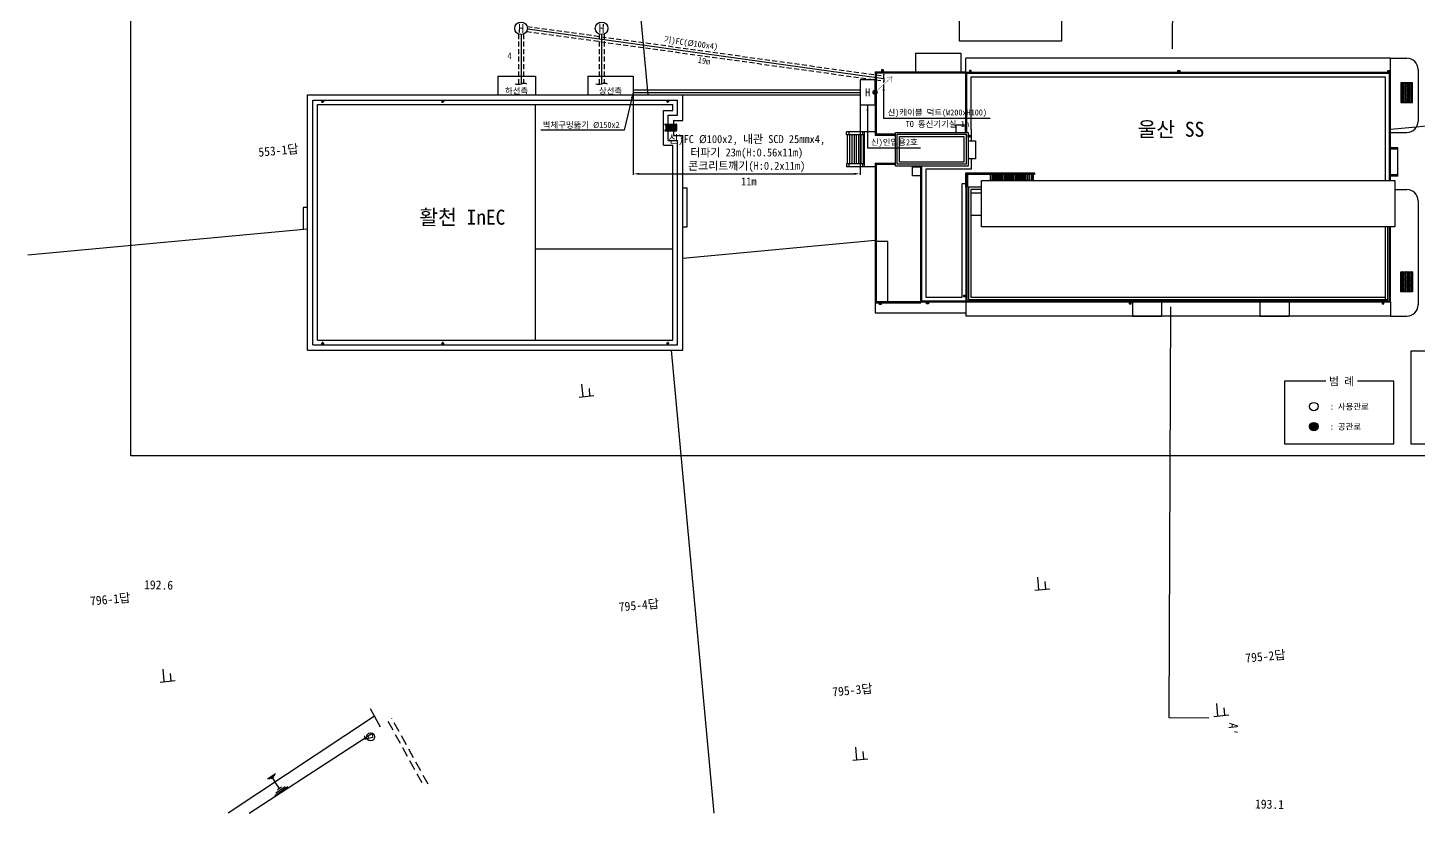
# Model space of a CAD drawing. Header units: millimetres. Extents: x -221 to 210, y -36 to 152.
# Drawn here: x -10.3 to 128.7, y -35.7 to 42.8 of the extents above; entities that cross this region are included whole.
import ezdxf
from ezdxf.enums import TextEntityAlignment as Align

# ---------------------------------------------------------------- set-up
doc = ezdxf.new("R2010")
doc.units = ezdxf.units.MM
doc.set_wipeout_variables(frame=1)
doc.linetypes.add('DASHED2', pattern=[0.375, 0.25, -0.125])
doc.linetypes.add('HIDDEN', pattern=[0.375, 0.25, -0.125])
for name, color, linetype in [('TT-LINE', 7, 'Continuous'), ('TT-MANH', 4, 'Continuous'), ('TX-LINE', 2, 'Continuous'), ('TZ-BASE', 253, 'Continuous'), ('TZ-DIMS', 1, 'Continuous'), ('TZ-LEAL', 1, 'Continuous'), ('TZ-LEAT', 3, 'Continuous'), ('TZ-LINE', 7, 'Continuous'), ('TZ-TEX2', 3, 'Continuous'), ('TZ-TEXT', 6, 'Continuous')]:
    doc.layers.add(name, color=color, linetype=linetype)
doc.layers.add('TX-PAPR', color=2, linetype='Continuous', plot=False)
doc.styles.add('GR', font='GulimChe.ttf')
doc.styles.get("Standard").update_dxf_attribs({"font": 'GulimChe.ttf'})
doc.styles.add('굴림체', font='GulimChe.ttf')
doc.linetypes.add('ZIGZAG', pattern='A,0.00254,-5.08,[131,ltypeshp.shx,S=5.08,R=0,X=-5.08,Y=0],-10.16,[131,ltypeshp.shx,S=5.08,R=180,X=5.08,Y=0],-5.08', length=20.32254)
doc.dimstyles.new('D200', dxfattribs={"dimscale": 0.2, "dimtxt": 3, "dimasz": 3, "dimexe": 0.5, "dimexo": 0.5, "dimgap": 0.5, "dimtad": 1, "dimdec": 0, "dimzin": 1, "dimdsep": 46, "dimlunit": 6, "dimtxsty": 'Standard', "dimcen": 1, "dimclrd": 1, "dimclre": 1, "dimclrt": 3, "dimadec": 0, "dimazin": 0, "dimtfac": 1, "dimtdec": 0, "dimtix": 1, "dimtmove": 2, "dimatfit": 3, "dimfxl": 0, "dimtvp": 2, "dimlwd": -1, "dimlwe": -1, "dimarcsym": 0})
pattern_1 = [(180, (-162.58954, -2.79613), (0, 0.09375), [0.09375, -0.09375]), (135, (-162.68329, -2.79613), (-5e-18, 0.09375), [0.0234375, -0.085707522, 0.0234375, -0.132582522])]

# ---------------------------------------------------------------- blocks, each defined once
blk = doc.blocks.new('*D8')
at = {"layer": 'Defpoints', "color": 0, "ltscale": 2}
for p in [(50.22, 36.07, 0.46), (72.89, 36.07, 0.46), (72.89, 28.18)]:
    blk.add_point(p, dxfattribs=at)
at = {"layer": 'TZ-TEXT', "color": 1, "ltscale": 2}
for p, q in [((50.22, 35.97), (50.22, 28.08)), ((72.89, 35.97), (72.89, 28.08)), ((50.82, 28.18), (72.29, 28.18))]:
    blk.add_line(p, q, dxfattribs=at)
for points in [[(50.82, 28.28), (50.82, 28.08), (50.22, 28.18)], [(72.29, 28.28), (72.29, 28.08), (72.89, 28.18)]]:
    blk.add_solid(points, dxfattribs=at)
at = {"layer": 'TZ-TEXT', "color": 3, "ltscale": 2, "insert": (61.56, 30.21), "char_height": 0.8, "attachment_point": 5}
blk.add_mtext('{\\C6;신)FC Ø100x2, 내관 SCD 25mmx4,\\P터파기 23m(H:0.56x11m)\\P콘크리트깨기(H:0.2x11m)}', dxfattribs=at)

msp = doc.modelspace()

# ---------------------------------------------------------------- hatches: boundary and pattern name
at = {"layer": 'TZ-BASE'}
h = msp.add_hatch(dxfattribs=at)
h.set_pattern_fill('FLEX', color=256, scale=0.375, style=0)
h.set_pattern_definition(pattern_1)
h.paths.add_polyline_path([(126.95, 37.29), (128.12, 37.29), (128.12, 35.3), (126.95, 35.3)])
h = msp.add_hatch(dxfattribs=at)
h.set_pattern_fill('FLEX', color=256, scale=0.375, style=0)
h.set_pattern_definition(pattern_1)
h.paths.add_polyline_path([(126.95, 18.39), (128.12, 18.39), (128.12, 16.4), (126.95, 16.4)])
at = {"layer": 'TZ-LINE'}
h = msp.add_hatch(color=256, dxfattribs=at)
h.dxf.hatch_style = 1
h.paths.add_polyline_path([(74.19, 36.32, 1), (74.59, 36.32, 1)])
at = {"layer": 'TZ-LINE', "ltscale": 2}
h = msp.add_hatch(color=256, dxfattribs=at)
h.dxf.hatch_style = 1
h.paths.add_polyline_path([(117.85, 2.91, 1), (118.7, 2.91, 1)])

# ---------------------------------------------------------------- linework, layer by layer
at = {"layer": 'TT-LINE', "linetype": 'ByBlock', "elevation": 0.46}
for points in [[(75.27, 38.13, 0.13199), (75.26, 37.71, -0.13199), (75.25, 37.29)], [(39.59, 37.15, 0.188971), (39, 37.15, -0.188971), (38.41, 37.15, 0.188971)], [(47.64, 37.15, 0.188971), (47.05, 37.15, -0.188971), (46.46, 37.15, 0.188971)]]:
    msp.add_lwpolyline(points, format="xyb", dxfattribs=at)
at = {"layer": 'TT-MANH'}
for centre in [(39, 42.72, 0.46), (47.05, 42.72, 0.46)]:
    msp.add_circle(centre, 0.63, dxfattribs=at)
at = {"layer": 'TX-PAPR'}
msp.add_lwpolyline([(0, 103.2), (159.2, 103.2), (159.2, 0), (0, 0)], close=True, dxfattribs=at)
at = {"layer": 'TZ-BASE'}
for p, q in [((51.7, 36.07, 0.46), (45.78, 100.45, 0.46)), ((104.36, 87.86, 0.46), (104.11, 40.67, 0.46)), ((78.42, 40.24, 0.46), (82.98, 40.24, 0.46)), ((78.42, 40.24, 0.46), (78.42, 38.38, 0.46)), ((82.98, 40.24, 0.46), (82.98, 38.38, 0.46)), ((125.92, 39.74, 0.46), (83.47, 39.74, 0.46)), ((83.47, 38.32, 0.46), (83.47, 39.74, 0.46)), ((209.68, 40.31, 0.46), (125.92, 32.6, 0.46)), ((125.92, 38.32, 0.46), (125.92, 39.74, 0.46)), ((125.92, 39.74, 0.46), (127.57, 39.74, 0.46)), ((36.68, 37.93, 0.46), (40.43, 37.93, 0.46)), ((36.68, 37.93, 0.46), (36.68, 36.07, 0.46)), ((40.43, 37.93, 0.46), (40.43, 36.07, 0.46)), ((45.66, 37.93, 0.46), (50.22, 37.93, 0.46)), ((45.66, 37.93, 0.46), (45.66, 36.07, 0.46)), ((50.22, 37.93, 0.46), (50.22, 36.07, 0.46)), ((74.39, 38.39, 0.46), (83.47, 38.39, 0.46)), ((74.39, 38.39, 0.46), (74.39, 32.02, 0.46)), ((74.51, 38.28, 0.46), (83.47, 38.28, 0.46)), ((74.51, 38.28, 0.46), (74.51, 32.13, 0.46)), ((83.47, 38.32, 0.46), (83.47, 38.39, 0.46)), ((83.47, 32.32, 0.46), (83.47, 38.32, 0.46)), ((125.92, 38.32, 0.46), (83.47, 38.32, 0.46)), ((83.58, 32.32, 0.46), (83.58, 38.21, 0.46)), ((125.81, 38.21, 0.46), (83.58, 38.21, 0.46)), ((125.81, 27.52, 0.46), (125.81, 38.21, 0.46)), ((125.92, 27.52, 0.46), (125.92, 38.32, 0.46)), ((128.69, 38.62, 0.46), (128.69, 33.44, 0.46)), ((17.66, 36.07, 0.46), (55.16, 36.07, 0.46)), ((17.66, 10.57, 0.46), (17.66, 36.07, 0.46)), ((18.19, 35.55, 0.46), (54.64, 35.55, 0.46)), ((18.19, 11.1, 0.46), (18.19, 35.55, 0.46)), ((18.64, 35.1, 0.46), (54.19, 35.1, 0.46)), ((18.64, 11.55, 0.46), (18.64, 35.1, 0.46)), ((19.03, 35.41, 0.46), (19.3, 35.41, 0.46)), ((19.16, 35.28, 0.46), (19.16, 35.55, 0.46)), ((31.03, 35.41, 0.46), (31.3, 35.41, 0.46)), ((31.16, 35.28, 0.46), (31.16, 35.55, 0.46)), ((40.43, 11.55, 0.46), (40.43, 35.1, 0.46)), ((53.8, 35.41, 0.46), (53.53, 35.41, 0.46)), ((53.66, 35.28, 0.46), (53.66, 35.55, 0.46)), ((54.19, 34.5, 0.46), (54.19, 35.1, 0.46)), ((54.64, 34.05, 0.46), (54.64, 35.55, 0.46)), ((55.16, 33.52, 0.46), (55.16, 36.07, 0.46)), ((53.25, 31.05, 0.46), (53.25, 34.5, 0.46)), ((53.25, 34.5, 0.46), (54.19, 34.5, 0.46)), ((53.7, 31.5, 0.46), (53.7, 34.05, 0.46)), ((53.7, 34.05, 0.46), (54.64, 34.05, 0.46)), ((54.23, 33.52, 0.46), (55.16, 33.52, 0.46)), ((54.23, 33.52, 0.46), (54.23, 32.02, 0.46)), ((53.4, 33.15, 0.46), (54.52, 33.15, 0.46)), ((53.4, 33.07, 0.46), (54.52, 33.07, 0.46)), ((53.4, 32.55, 0.46), (54.52, 32.55, 0.46)), ((53.4, 32.47, 0.46), (54.52, 32.47, 0.46)), ((53.46, 33.07, 0.46), (53.46, 32.55, 0.46)), ((53.5, 33.07, 0.46), (53.5, 32.55, 0.46)), ((53.61, 33.07, 0.46), (53.61, 32.55, 0.46)), ((53.65, 33.07, 0.46), (53.65, 32.55, 0.46)), ((53.76, 33.07, 0.46), (53.76, 32.55, 0.46)), ((53.8, 33.07, 0.46), (53.8, 32.55, 0.46)), ((53.91, 33.07, 0.46), (53.91, 32.55, 0.46)), ((53.95, 33.07, 0.46), (53.95, 32.55, 0.46)), ((54.06, 33.07, 0.46), (54.06, 32.55, 0.46)), ((54.1, 33.07, 0.46), (54.1, 32.55, 0.46)), ((54.21, 33.07, 0.46), (54.21, 32.55, 0.46)), ((54.23, 32.02, 0.46), (55.16, 32.02, 0.46)), ((54.25, 33.07, 0.46), (54.25, 32.55, 0.46)), ((54.36, 33.07, 0.46), (54.36, 32.55, 0.46)), ((54.4, 33.07, 0.46), (54.4, 32.55, 0.46)), ((54.49, 33.07, 0.46), (54.49, 32.55, 0.46)), ((54.55, 33.09, 0.46), (54.55, 32.53, 0.46)), ((55.16, 10.57, 0.46), (55.16, 32.02, 0.46)), ((74.39, 32.39, 0.46), (71.54, 32.39, 0.46)), ((71.54, 32.09, 0.46), (71.54, 32.39, 0.46)), ((73.34, 32.09, 0.46), (71.54, 32.09, 0.46)), ((71.62, 32.09, 0.46), (71.62, 29.17, 0.46)), ((71.77, 32.39, 0.46), (71.77, 32.09, 0.46)), ((71.84, 32.09, 0.46), (71.84, 29.17, 0.46)), ((72.07, 32.09, 0.46), (72.07, 29.17, 0.46)), ((72.29, 32.09, 0.46), (72.29, 29.17, 0.46)), ((72.52, 32.09, 0.46), (72.52, 29.17, 0.46)), ((72.74, 32.09, 0.46), (72.74, 29.17, 0.46)), ((72.97, 32.09, 0.46), (72.97, 29.17, 0.46)), ((73.12, 32.39, 0.46), (73.12, 32.09, 0.46)), ((73.19, 32.09, 0.46), (73.19, 29.17, 0.46)), ((73.34, 28.87, 0.46), (73.34, 32.39, 0.46)), ((76.42, 32.02, 0.46), (74.39, 32.02, 0.46)), ((76.42, 32.13, 0.46), (74.51, 32.13, 0.46)), ((83.39, 32.96, 0.46), (83.47, 32.96, 0.46)), ((125.92, 32.32, 0.46), (127.57, 32.32, 0.46)), ((53.25, 31.05, 0.46), (54.19, 31.05, 0.46)), ((53.7, 31.5, 0.46), (54.64, 31.5, 0.46)), ((54.19, 11.55, 0.46), (54.19, 31.05, 0.46)), ((54.64, 11.1, 0.46), (54.64, 31.5, 0.46)), ((126.67, 30.78, 0.46), (125.92, 30.78, 0.46)), ((126.67, 30.63, 0.46), (125.92, 30.63, 0.46)), ((126.67, 27.93, 0.46), (126.67, 30.78, 0.46)), ((74.39, 29.24, 0.46), (76.42, 29.24, 0.46)), ((74.39, 29.24, 0.46), (74.39, 15.29, 0.46)), ((73.34, 29.17, 0.46), (71.54, 29.17, 0.46)), ((71.54, 29.17, 0.46), (71.54, 28.87, 0.46)), ((74.39, 28.87, 0.46), (71.54, 28.87, 0.46)), ((71.77, 29.17, 0.46), (71.77, 28.87, 0.46)), ((73.12, 29.17, 0.46), (73.12, 28.87, 0.46)), ((74.51, 29.13, 0.46), (76.42, 29.13, 0.46)), ((74.51, 29.13, 0.46), (74.51, 15.41, 0.46)), ((78.97, 15.37, 0.46), (78.97, 28.94, 0.46)), ((79.08, 15.48, 0.46), (79.08, 28.94, 0.46)), ((83.47, 28.27, 0.46), (85.83, 28.27, 0.46)), ((83.47, 26.84, 0.46), (83.47, 28.27, 0.46)), ((83.51, 28.16, 0.46), (83.51, 28.23, 0.46)), ((83.51, 28.23, 0.46), (85.79, 28.23, 0.46)), ((85.79, 28.16, 0.46), (83.51, 28.16, 0.46)), ((83.51, 28.08, 0.46), (83.58, 28.08, 0.46)), ((83.51, 26.88, 0.46), (83.51, 28.08, 0.46)), ((83.51, 28.01, 0.46), (83.54, 28.01, 0.46)), ((83.54, 28.01, 0.46), (83.58, 28.01, 0.46)), ((83.54, 28.01, 0.46), (83.54, 26.96, 0.46)), ((83.54, 26.96, 0.46), (83.54, 28.01, 0.46)), ((83.58, 28.19, 0.46), (83.58, 28.23, 0.46)), ((83.58, 28.16, 0.46), (83.58, 28.19, 0.46)), ((83.58, 28.19, 0.46), (85.72, 28.19, 0.46)), ((85.72, 28.19, 0.46), (83.58, 28.19, 0.46)), ((83.58, 28.08, 0.46), (83.58, 26.88, 0.46)), ((85.83, 28.12, 0.46), (83.62, 28.12, 0.46)), ((83.62, 28.12, 0.46), (83.62, 26.84, 0.46)), ((85.72, 28.19, 0.46), (85.72, 28.23, 0.46)), ((85.72, 28.16, 0.46), (85.72, 28.19, 0.46)), ((85.79, 28.23, 0.46), (85.79, 28.16, 0.46)), ((85.83, 28.12, 0.46), (85.83, 28.27, 0.46)), ((85.83, 28.27, 0.46), (90.33, 28.27, 0.46)), ((85.83, 28.27, 0.46), (85.83, 28.12, 0.46)), ((90.33, 28.12, 0.46), (85.83, 28.12, 0.46)), ((85.87, 28.16, 0.46), (85.87, 28.23, 0.46)), ((85.87, 28.23, 0.46), (90.29, 28.23, 0.46)), ((90.29, 28.16, 0.46), (85.87, 28.16, 0.46)), ((85.92, 27.52, 0.46), (85.92, 28.04, 0.46)), ((85.92, 28.04, 0.46), (85.94, 28.04, 0.46)), ((85.94, 28.19, 0.46), (85.94, 28.23, 0.46)), ((85.94, 28.16, 0.46), (85.94, 28.19, 0.46)), ((85.94, 28.19, 0.46), (90.22, 28.19, 0.46)), ((90.22, 28.19, 0.46), (85.94, 28.19, 0.46)), ((85.94, 28.12, 0.46), (85.94, 27.52, 0.46)), ((85.94, 27.52, 0.46), (85.94, 28.12, 0.46)), ((86.12, 27.52, 0.46), (86.12, 28.04, 0.46)), ((86.12, 28.04, 0.46), (86.14, 28.04, 0.46)), ((86.14, 28.12, 0.46), (86.14, 27.52, 0.46)), ((86.14, 27.52, 0.46), (86.14, 28.12, 0.46)), ((86.31, 27.52, 0.46), (86.31, 28.04, 0.46)), ((86.31, 28.04, 0.46), (86.33, 28.04, 0.46)), ((86.33, 28.12, 0.46), (86.33, 27.52, 0.46)), ((86.33, 27.52, 0.46), (86.33, 28.12, 0.46)), ((86.51, 27.52, 0.46), (86.51, 28.04, 0.46)), ((86.51, 28.04, 0.46), (86.53, 28.04, 0.46)), ((86.53, 28.12, 0.46), (86.53, 27.52, 0.46)), ((86.53, 27.52, 0.46), (86.53, 28.12, 0.46)), ((86.7, 27.52, 0.46), (86.7, 28.04, 0.46)), ((86.7, 28.04, 0.46), (86.72, 28.04, 0.46)), ((86.72, 28.12, 0.46), (86.72, 27.52, 0.46)), ((86.72, 27.52, 0.46), (86.72, 28.12, 0.46)), ((86.9, 27.52, 0.46), (86.9, 28.04, 0.46)), ((86.9, 28.04, 0.46), (86.92, 28.04, 0.46)), ((86.92, 28.12, 0.46), (86.92, 27.52, 0.46)), ((86.92, 27.52, 0.46), (86.92, 28.12, 0.46)), ((87.09, 27.52, 0.46), (87.09, 28.04, 0.46)), ((87.09, 28.04, 0.46), (87.11, 28.04, 0.46)), ((87.11, 28.12, 0.46), (87.11, 27.52, 0.46)), ((87.11, 27.52, 0.46), (87.11, 28.12, 0.46)), ((87.29, 27.52, 0.46), (87.29, 28.04, 0.46)), ((87.29, 28.04, 0.46), (87.31, 28.04, 0.46)), ((87.31, 28.12, 0.46), (87.31, 27.52, 0.46)), ((87.31, 27.52, 0.46), (87.31, 28.12, 0.46)), ((87.48, 27.52, 0.46), (87.48, 28.04, 0.46)), ((87.48, 28.04, 0.46), (87.5, 28.04, 0.46)), ((87.5, 28.12, 0.46), (87.5, 27.52, 0.46)), ((87.5, 27.52, 0.46), (87.5, 28.12, 0.46)), ((87.68, 27.52, 0.46), (87.68, 28.04, 0.46)), ((87.68, 28.04, 0.46), (87.7, 28.04, 0.46)), ((87.7, 28.12, 0.46), (87.7, 27.52, 0.46)), ((87.7, 27.52, 0.46), (87.7, 28.12, 0.46)), ((87.87, 27.52, 0.46), (87.87, 28.04, 0.46)), ((87.87, 28.04, 0.46), (87.89, 28.04, 0.46)), ((87.89, 28.12, 0.46), (87.89, 27.52, 0.46)), ((87.89, 27.52, 0.46), (87.89, 28.12, 0.46)), ((88.07, 27.52, 0.46), (88.07, 28.04, 0.46)), ((88.07, 28.04, 0.46), (88.09, 28.04, 0.46)), ((88.09, 28.12, 0.46), (88.09, 27.52, 0.46)), ((88.09, 27.52, 0.46), (88.09, 28.12, 0.46)), ((88.26, 27.52, 0.46), (88.26, 28.04, 0.46)), ((88.26, 28.04, 0.46), (88.28, 28.04, 0.46)), ((88.28, 28.12, 0.46), (88.28, 27.52, 0.46)), ((88.28, 27.52, 0.46), (88.28, 28.12, 0.46)), ((88.46, 27.52, 0.46), (88.46, 28.04, 0.46)), ((88.46, 28.04, 0.46), (88.48, 28.04, 0.46)), ((88.48, 28.12, 0.46), (88.48, 27.52, 0.46)), ((88.48, 27.52, 0.46), (88.48, 28.12, 0.46)), ((88.65, 27.52, 0.46), (88.65, 28.04, 0.46)), ((88.65, 28.04, 0.46), (88.67, 28.04, 0.46)), ((88.67, 28.12, 0.46), (88.67, 27.52, 0.46)), ((88.67, 27.52, 0.46), (88.67, 28.12, 0.46)), ((88.85, 27.52, 0.46), (88.85, 28.04, 0.46)), ((88.85, 28.04, 0.46), (88.87, 28.04, 0.46)), ((88.87, 28.12, 0.46), (88.87, 27.52, 0.46)), ((88.87, 27.52, 0.46), (88.87, 28.12, 0.46)), ((89.04, 27.52, 0.46), (89.04, 28.04, 0.46)), ((89.04, 28.04, 0.46), (89.06, 28.04, 0.46)), ((89.06, 28.12, 0.46), (89.06, 27.52, 0.46)), ((89.06, 27.52, 0.46), (89.06, 28.12, 0.46)), ((89.24, 27.52, 0.46), (89.24, 28.04, 0.46)), ((89.24, 28.04, 0.46), (89.26, 28.04, 0.46)), ((89.26, 28.12, 0.46), (89.26, 27.52, 0.46)), ((89.26, 27.52, 0.46), (89.26, 28.12, 0.46)), ((89.43, 27.52, 0.46), (89.43, 28.04, 0.46)), ((89.43, 28.04, 0.46), (89.45, 28.04, 0.46)), ((89.45, 28.12, 0.46), (89.45, 27.52, 0.46)), ((89.45, 27.52, 0.46), (89.45, 28.12, 0.46)), ((89.63, 27.52, 0.46), (89.63, 28.04, 0.46)), ((89.63, 28.04, 0.46), (89.65, 28.04, 0.46)), ((89.65, 28.12, 0.46), (89.65, 27.52, 0.46)), ((89.65, 27.52, 0.46), (89.65, 28.12, 0.46)), ((89.82, 27.52, 0.46), (89.82, 28.04, 0.46)), ((89.82, 28.04, 0.46), (89.84, 28.04, 0.46)), ((89.84, 27.52, 0.46), (89.84, 28.12, 0.46)), ((90.02, 27.52, 0.46), (90.02, 28.04, 0.46)), ((90.02, 28.04, 0.46), (90.04, 28.04, 0.46)), ((90.04, 28.12, 0.46), (90.04, 27.52, 0.46)), ((90.04, 27.52, 0.46), (90.04, 28.12, 0.46)), ((90.21, 27.52, 0.46), (90.21, 28.04, 0.46)), ((90.21, 28.04, 0.46), (90.23, 28.04, 0.46)), ((90.22, 28.19, 0.46), (90.22, 28.23, 0.46)), ((90.22, 28.16, 0.46), (90.22, 28.19, 0.46)), ((90.23, 27.52, 0.46), (90.23, 28.12, 0.46)), ((90.29, 28.23, 0.46), (90.29, 28.16, 0.46)), ((90.33, 28.27, 0.46), (90.33, 28.12, 0.46)), ((126.67, 28.08, 0.46), (125.92, 28.08, 0.46)), ((126.67, 27.93, 0.46), (125.92, 27.93, 0.46)), ((55.16, 26.77, 0.46), (55.61, 26.77, 0.46)), ((55.61, 22.87, 0.46), (55.61, 26.77, 0.46)), ((83.47, 26.84, 0.46), (83.47, 15.37, 0.46)), ((83.51, 26.96, 0.46), (83.54, 26.96, 0.46)), ((83.58, 26.88, 0.46), (83.51, 26.88, 0.46)), ((83.54, 26.96, 0.46), (83.58, 26.96, 0.46)), ((83.58, 26.84, 0.46), (83.58, 15.48, 0.46)), ((85.04, 26.84, 0.46), (83.73, 26.84, 0.46)), ((83.73, 26.84, 0.46), (83.73, 15.63, 0.46)), ((85.04, 26.62, 0.46), (83.96, 26.62, 0.46)), ((83.96, 26.62, 0.46), (83.96, 15.86, 0.46)), ((85.93, 27.56, 0.46), (90.22, 27.56, 0.46)), ((90.03, 27.75, 0.46), (90.09, 27.78, 0.46)), ((90.14, 27.56, 0.46), (90.03, 27.75, 0.46)), ((90.09, 27.78, 0.46), (90.22, 27.56, 0.46)), ((90.12, 27.52, 0.46), (90.14, 27.56, 0.46)), ((90.22, 27.56, 0.46), (90.2, 27.52, 0.46)), ((126.37, 26.62, 0.46), (127.57, 26.62, 0.46)), ((85.04, 26.26, 0.46), (83.96, 26.26, 0.46)), ((128.69, 25.49, 0.46), (128.69, 15.07, 0.46)), ((17.21, 24.82, 0.46), (17.21, 22.57, 0.46)), ((17.66, 24.82, 0.46), (17.21, 24.82, 0.46)), ((85.04, 24.01, 0.46), (83.96, 24.01, 0.46)), ((17.66, 22.64, 0.46), (-10.32, 20.06, 0.46)), ((55.16, 22.87, 0.46), (55.61, 22.87, 0.46)), ((125.43, 15.48, 0.46), (125.43, 22.87, 0.46)), ((125.43, 15.86, 0.46), (125.43, 22.87, 0.46)), ((125.66, 15.63, 0.46), (125.66, 22.87, 0.46)), ((125.81, 15.48, 0.46), (125.81, 22.87, 0.46)), ((125.92, 15.37, 0.46), (125.92, 22.87, 0.46)), ((74.39, 21.5, 0.46), (55.16, 19.73, 0.46)), ((54.19, 20.65, 0.46), (40.44, 20.65, 0.46)), ((74.39, 15.29, 0.46), (78.97, 15.29, 0.46)), ((74.39, 15.29, 0.46), (74.39, 14.28, 0.46)), ((74.51, 15.41, 0.46), (78.97, 15.41, 0.46)), ((78.97, 15.37, 0.46), (83.47, 15.37, 0.46)), ((78.97, 15.37, 0.46), (78.97, 15.29, 0.46)), ((79.08, 15.48, 0.46), (83.47, 15.48, 0.46)), ((83.47, 15.37, 0.46), (125.92, 15.37, 0.46)), ((83.47, 15.37, 0.46), (83.47, 13.94, 0.46)), ((83.58, 15.48, 0.46), (125.81, 15.48, 0.46)), ((83.73, 15.63, 0.46), (125.66, 15.63, 0.46)), ((83.96, 15.86, 0.46), (125.43, 15.86, 0.46)), ((100.12, 15.37, 0.46), (100.12, 13.94, 0.46)), ((103.04, 15.37, 0.46), (103.04, 13.94, 0.46)), ((112.87, 15.37, 0.46), (112.87, 13.94, 0.46)), ((115.79, 15.37, 0.46), (115.79, 13.94, 0.46)), ((125.92, 15.37, 0.46), (125.92, 13.94, 0.46)), ((74.39, 14.28, 0.46), (83.47, 14.28, 0.46)), ((125.92, 13.94, 0.46), (83.47, 13.94, 0.46)), ((100.12, 13.94, 0.46), (103.04, 13.94, 0.46)), ((103.04, 13.94, 0.46), (100.12, 13.94, 0.46)), ((103.92, 14.87, 0.46), (103.75, -26.16, 0.46)), ((112.87, 13.94, 0.46), (115.79, 13.94, 0.46)), ((115.79, 13.94, 0.46), (112.87, 13.94, 0.46)), ((125.92, 13.94, 0.46), (127.57, 13.94, 0.46)), ((18.64, 11.55, 0.46), (54.19, 11.55, 0.46)), ((19.03, 11.23, 0.46), (19.3, 11.23, 0.46)), ((19.16, 11.37, 0.46), (19.16, 11.1, 0.46)), ((31.03, 11.23, 0.46), (31.3, 11.23, 0.46)), ((31.16, 11.37, 0.46), (31.16, 11.1, 0.46)), ((53.8, 11.23, 0.46), (53.53, 11.23, 0.46)), ((53.66, 11.37, 0.46), (53.66, 11.1, 0.46)), ((17.66, 10.57, 0.46), (55.16, 10.57, 0.46)), ((18.19, 11.1, 0.46), (54.64, 11.1, 0.46)), ((58.31, -35.73, 0.46), (54.05, 10.57, 0.46)), ((103.75, -26.16, 0.46), (107.75, -26.18, 0.46)), ((14.45, -31.78, 0.46), (13.64, -32.31, 0.46)), ((14.38, -31.94, 0.46), (13.82, -32.32, 0.46)), ((14.27, -32.13, 0.46), (14.03, -32.29, 0.46)), ((14.15, -32.21, 0.46), (14.42, -32.61, 0.46)), ((15.69, -33.1, 0.46), (14.37, -33.98, 0.46)), ((14.85, -33.27, 0.46), (14.42, -32.61, 0.46)), ((15.41, -33.1, 0.46), (14.48, -33.71, 0.46)), ((15.05, -33.14, 0.46), (14.66, -33.4, 0.46))]:
    msp.add_line(p, q, dxfattribs=at)
at = {"layer": 'TZ-BASE', "elevation": 0.46}
for points in [[(75.05, 38.39), (75.23, 38.39), (75.23, 38.58), (75.05, 38.58), (75.05, 38.39)], [(75.14, 38.39), (75.14, 38.43), (75.14, 38.43), (75.14, 38.39), (75.14, 38.39)], [(83.82, 38.32), (84.01, 38.32), (84.01, 38.51), (83.82, 38.51), (83.82, 38.32)], [(83.91, 38.32), (83.91, 38.36), (83.92, 38.36), (83.92, 38.32), (83.91, 38.32)], [(125.43, 27.52), (125.43, 37.83), (83.96, 37.83), (83.96, 32.62), (83.99, 32.62), (83.99, 31.49)], [(104.86, 38.32), (104.67, 38.32), (104.67, 38.51), (104.86, 38.51), (104.86, 38.32)], [(104.77, 38.32), (104.77, 38.36), (104.76, 38.36), (104.76, 38.32), (104.77, 38.32)], [(125.86, 38.32), (125.67, 38.32), (125.67, 38.51), (125.86, 38.51), (125.86, 38.32)], [(125.77, 38.32), (125.77, 38.36), (125.76, 38.36), (125.76, 38.32), (125.77, 38.32)], [(82.49, 32.32), (82.49, 33.07), (83.39, 33.07), (83.39, 32.32)], [(83.69, 31.85), (83.69, 32.04), (83.88, 32.04), (83.88, 31.85), (83.69, 31.85)], [(83.69, 31.94), (83.73, 31.94), (83.73, 31.95), (83.69, 31.95), (83.69, 31.94)], [(83.69, 31.49), (84.44, 31.49), (84.44, 29.69), (83.69, 29.69)], [(83.99, 29.69), (83.99, 28.64), (79.46, 28.64), (79.46, 15.86), (83.09, 15.86), (83.09, 27.22), (83.47, 27.22)], [(78.89, 27.97), (78.14, 27.97), (78.14, 28.87), (78.89, 28.87)], [(74.82, 15.29), (75.01, 15.29), (75.01, 15.11), (74.82, 15.11), (74.82, 15.29)], [(74.91, 15.29), (74.91, 15.26), (74.92, 15.26), (74.92, 15.29), (74.91, 15.29)], [(79.55, 15.37), (79.73, 15.37), (79.73, 15.18), (79.55, 15.18), (79.55, 15.37)], [(79.64, 15.37), (79.64, 15.33), (79.64, 15.33), (79.64, 15.37), (79.64, 15.37)], [(83.47, 16.06), (83.47, 15.88), (83.28, 15.88), (83.28, 16.06), (83.47, 16.06)], [(83.47, 15.97), (83.43, 15.97), (83.43, 15.97), (83.47, 15.97), (83.47, 15.97)], [(99.99, 15.37), (99.8, 15.37), (99.8, 15.18), (99.99, 15.18), (99.99, 15.37)], [(99.9, 15.37), (99.9, 15.33), (99.89, 15.33), (99.89, 15.37), (99.9, 15.37)], [(125.26, 15.37), (125.08, 15.37), (125.08, 15.18), (125.26, 15.18), (125.26, 15.37)], [(125.17, 15.37), (125.17, 15.33), (125.17, 15.33), (125.17, 15.37), (125.17, 15.37)], [(45.2, 5.91), (45.08, 7.15)], [(44.8, 5.87), (46.29, 6.01)], [(45.89, 5.97), (45.83, 6.72)], [(90.76, -13.39), (90.65, -12.14)], [(90.36, -13.42), (91.86, -13.29)], [(91.46, -13.32), (91.39, -12.58)], [(3.32, -22.58), (3.21, -21.34)], [(4.02, -22.52), (3.95, -21.77)], [(2.93, -22.62), (4.42, -22.48)], [(108.67, -26.01), (108.55, -24.76)], [(24.34, -26.03), (9.72, -35.73)], [(24.93, -27.13), (23.94, -25.29)], [(108.27, -26.05), (109.76, -25.91)], [(109.37, -25.94), (109.3, -25.2)], [(11.82, -35.73), (24.19, -27.7)], [(72.57, -30.38), (72.46, -29.14)], [(72.18, -30.42), (73.67, -30.28)], [(73.27, -30.32), (73.2, -29.57)]]:
    msp.add_lwpolyline(points, dxfattribs=at)
for points in [[(128.12, 37.29), (126.95, 37.29), (126.95, 35.3), (128.12, 35.3)], [(76.42, 32.32), (83.69, 32.32), (83.69, 28.94), (76.42, 28.94)], [(76.61, 32.13), (83.51, 32.13), (83.51, 29.13), (76.61, 29.13)], [(76.83, 31.91), (83.28, 31.91), (83.28, 29.36), (76.83, 29.36)], [(126.37, 22.87), (85.04, 22.87), (85.04, 27.52), (126.37, 27.52)], [(74.51, 15.41), (75.67, 15.41), (75.67, 21.43), (74.51, 21.43)], [(128.12, 16.4), (126.95, 16.4), (126.95, 18.39), (128.12, 18.39)]]:
    msp.add_lwpolyline(points, close=True, dxfattribs=at)
at = {"layer": 'TZ-BASE', "linetype": 'DASHED2', "ltscale": 4, "elevation": 0.46}
for points in [[(29.7, -32.82), (26.07, -26.23)], [(29.1, -32.7), (25.7, -26.52)]]:
    msp.add_lwpolyline(points, dxfattribs=at)
at = {"layer": 'TZ-BASE'}
for centre, radius in [((75.14, 38.49, 0.46), 0.0563), ((83.91, 38.41, 0.46), 0.0563), ((104.77, 38.41, 0.46), 0.0563), ((125.77, 38.41, 0.46), 0.0563), ((19.16, 35.41, 0.46), 0.075), ((31.16, 35.41, 0.46), 0.075), ((53.66, 35.41, 0.46), 0.075), ((83.79, 31.94, 0.46), 0.0563), ((79.64, 15.28, 0.46), 0.0563), ((83.37, 15.97, 0.46), 0.0563), ((99.9, 15.28, 0.46), 0.0563), ((125.17, 15.28, 0.46), 0.0563), ((74.91, 15.2, 0.46), 0.0563), ((19.16, 11.23, 0.46), 0.075), ((31.16, 11.23, 0.46), 0.075), ((53.66, 11.23, 0.46), 0.075), ((23.95, -28.1, 0.46), 0.4)]:
    msp.add_circle(centre, radius, dxfattribs=at)
for centre, radius, start, end in [((127.57, 38.62, 0.46), 1.12, 0, 90), ((127.57, 33.44, 0.46), 1.12, 270, 0), ((53.4, 33.11, 0.46), 0.0375, 90, 270), ((53.4, 32.51, 0.46), 0.0375, 90, 270), ((54.52, 33.11, 0.46), 0.0375, 270, 90), ((54.52, 32.51, 0.46), 0.0375, 270, 90), ((127.57, 25.49, 0.46), 1.12, 0, 90), ((127.57, 15.07, 0.46), 1.12, 270, 0)]:
    msp.add_arc(centre, radius, start, end, dxfattribs=at)
at = {"layer": 'TZ-LEAL', "elevation": 0.46}
for points in [[(85.91, 33.72), (75.25, 33.72)], [(78.92, 30.74), (73.64, 30.74)]]:
    msp.add_lwpolyline(points, dxfattribs=at)
at = {"layer": 'TZ-LEAL'}
msp.add_lwpolyline([(49.31, 32.53), (40.97, 32.53)], dxfattribs=at)
at = {"layer": 'TZ-LINE', "linetype": 'HIDDEN', "ltscale": 2, "elevation": 0.46}
for points in [[(38.75, 42.15), (38.75, 37.1)], [(39.25, 42.15), (39.25, 37.21)], [(39.55, 42.42), (75.28, 37.46)], [(39.6, 42.92), (75.24, 37.96)], [(46.8, 42.15), (46.8, 37.1)], [(47.3, 42.15), (47.3, 37.21)]]:
    msp.add_lwpolyline(points, dxfattribs=at)
at = {"layer": 'TZ-LINE', "linetype": 'ZIGZAG', "ltscale": 0.049, "elevation": 0.46}
for points in [[(39, 42.09), (39, 37.15)], [(47.05, 42.09), (47.05, 37.15)], [(50.22, 36.32), (72.89, 36.32)]]:
    msp.add_lwpolyline(points, dxfattribs=at)
at = {"layer": 'TZ-LINE', "linetype": 'ZIGZAG', "ltscale": 0.049}
msp.add_lwpolyline([(39.63, 42.67), (75.26, 37.71)], dxfattribs=at)
at = {"layer": 'TZ-LINE', "ltscale": 2, "elevation": 0.46}
msp.add_lwpolyline([(72.89, 35.07), (74.39, 35.07), (74.39, 37.57), (72.89, 37.57)], close=True, dxfattribs=at)
at = {"layer": 'TZ-LINE', "const_width": 0.03, "elevation": 0.46}
for points in [[(74.39, 36.32), (76.1, 37.88)], [(75.55, 37.82), (76.1, 37.88), (75.99, 37.34)]]:
    msp.add_lwpolyline(points, dxfattribs=at)
at = {"layer": 'TZ-LINE', "elevation": 0.46}
for points in [[(50.22, 36.57), (72.89, 36.57)], [(50.22, 36.07), (72.89, 36.07)]]:
    msp.add_lwpolyline(points, dxfattribs=at)
at = {"layer": 'TZ-LINE', "ltscale": 2, "elevation": 0.31}
for points in [[(141.34, 10.45), (127.97, 10.45), (127.97, 1.18), (157.88, 1.18), (157.88, 10.45), (144.51, 10.45)], [(119.46, 7.45), (115.34, 7.45), (115.34, 1.18), (126.25, 1.18), (126.25, 7.45), (122.63, 7.45)]]:
    msp.add_lwpolyline(points, dxfattribs=at)
at = {"layer": 'TZ-LINE'}
msp.add_circle((74.39, 36.32, 0.46), 0.2, dxfattribs=at)
at = {"layer": 'TZ-LINE', "ltscale": 2}
for centre in [(118.27, 4.91, 0.31), (118.27, 2.91, 0.31)]:
    msp.add_circle(centre, 0.427, dxfattribs=at)

# ---------------------------------------------------------------- texts
at = {"layer": 'TT-MANH', "linetype": 'ByBlock', "style": 'GR'}
for p in [(39, 42.72, 0.46), (47.05, 42.72, 0.46)]:
    msp.add_text('H', height=0.9, rotation=359.3298, dxfattribs=at).set_placement(p, align=Align.MIDDLE)
at = {"layer": 'TZ-BASE', "style": 'GR'}
for s, p in [('울산 SS', (103.97, 32.66, 0.46)), ('활천 InEC', (33.12, 23.88, 0.46))]:
    msp.add_text(s, height=1.5, dxfattribs=at).set_placement(p, align=Align.MIDDLE)
at = {"layer": 'TZ-BASE', "style": '굴림체'}
for s, rotation, p in [('553-1답', 5.259, (14.78, 30.07, 0.46)), ('192.6', 358.8792, (2.75, -13.36, 0.46)), ('796-1답', 5.259, (-2.04, -14.79, 0.46)), ('795-4답', 5.259, (50.82, -15.38, 0.46)), ('795-2답', 5.259, (113.46, -20.49, 0.46)), ('795-3답', 5.259, (72.17, -23.87, 0.46)), ('193.1', 358.8792, (113.82, -35.28, 0.46))]:
    msp.add_text(s, height=0.9, rotation=rotation, dxfattribs=at).set_placement(p, align=Align.CENTER)
msp.add_text('E', height=0.9, rotation=104.3577, dxfattribs=at).set_placement((24.27, -28.27, 0.46))
msp.add_text("A'", height=0.9, rotation=263.8277, dxfattribs=at).set_placement((110.22, -27.29, 0.46), align=Align.MIDDLE)
at = {"layer": 'TZ-LEAT'}
msp.add_text('4', height=0.667, dxfattribs=at).set_placement((37.85, 39.96), align=Align.MIDDLE)
at = {"layer": 'TZ-TEX2', "style": 'GR'}
for s, rotation, p in [('기)FC(Ø100x4)', 352.0849, (55.98, 41.25, 0.46)), ('19m', 351.5129, (57.29, 39.48))]:
    msp.add_text(s, height=0.6, rotation=rotation, dxfattribs=at).set_placement(p, align=Align.MIDDLE_CENTER)
at = {"layer": 'TZ-TEX2'}
for s, p in [('H', (73.64, 36.32, 0.46)), ('범 례', (121.04, 7.45, 0.31))]:
    msp.add_text(s, height=0.8, dxfattribs=at).set_placement(p, align=Align.MIDDLE)
for s, p in [(': 사용관로', (119.85, 4.91, 0.31)), (': 공관로', (119.85, 2.91, 0.31))]:
    msp.add_text(s, height=0.6, dxfattribs=at).set_placement(p, align=Align.MIDDLE_LEFT)
at = {"layer": 'TZ-TEXT'}
for s, rotation, p in [('하선측', 0.0518, (38.55, 36.49)), ('상선측', 0.0518, (47.94, 36.49)), ('벽체구멍뚫기 Ø150x2', 0.0518, (45.01, 33.08)), ('신)케이블 덕트(W200xH100)', 0.0518, (80.61, 34.28, 0.46)), ('TO 통신기기실 1m', 359.9482, (80.61, 33.17, 0.46)), ('신)인입용2호', 0.0518, (76.32, 31.3, 0.46))]:
    msp.add_text(s, height=0.6, rotation=rotation, dxfattribs=at).set_placement(p, align=Align.MIDDLE)
at = {"layer": 'TZ-TEXT', "ltscale": 2, "insert": (61.77, 27.42), "char_height": 0.8, "attachment_point": 5}
msp.add_mtext('11m', dxfattribs=at)

# ---------------------------------------------------------------- dimensions: what is measured, and where the dimension line sits
at = {"layer": 'TZ-TEXT', "ltscale": 2}
dim = msp.add_linear_dim(base=(72.89, 28.18), p1=(50.22, 36.07, 0.46), p2=(72.89, 36.07, 0.46), text='{\\C6;신)FC Ø100x2, 내관 SCD 25mmx4,\\P터파기 23m(H:0.56x11m)\\P콘크리트깨기(H:0.2x11m)}', dimstyle='D200', override={"dimtxt": 4}, dxfattribs=at)
dim.commit()
dim.dimension.update_dxf_attribs({"geometry": '*D8', "text_midpoint": (61.56, 30.21)})

# ---------------------------------------------------------------- leaders
at = {"layer": 'TZ-DIMS'}
for points in [[(75.25, 37.1, 0.46), (75.25, 33.72, 0.46)], [(73.64, 35.07, 0.46), (73.64, 30.74, 0.46)]]:
    msp.add_leader(points, dimstyle='D200', override={"dimdec": 1}, dxfattribs=at)
at = {"layer": 'TZ-LEAL'}
msp.add_leader([(50.22, 36.32), (49.31, 32.53, -0.31)], dimstyle='D200', dxfattribs=at)

# ---------------------------------------------------------------- next in the draw order: wipeouts: each hides what was drawn before it
msp.add_wipeout([(82.82, 50.26), (82.82, 41.43), (93.03, 41.43), (93.03, 50.26)]).dxf.layer = 'TX-LINE'

# ---------------------------------------------------------------- next in the draw order: linework, layer by layer
at = {"layer": 'TZ-TEXT'}
msp.add_lwpolyline([(82.82, 50.26), (93.03, 50.26), (93.03, 41.43), (82.82, 41.43)], close=True, dxfattribs=at)

doc.saveas('drawing.dxf')
